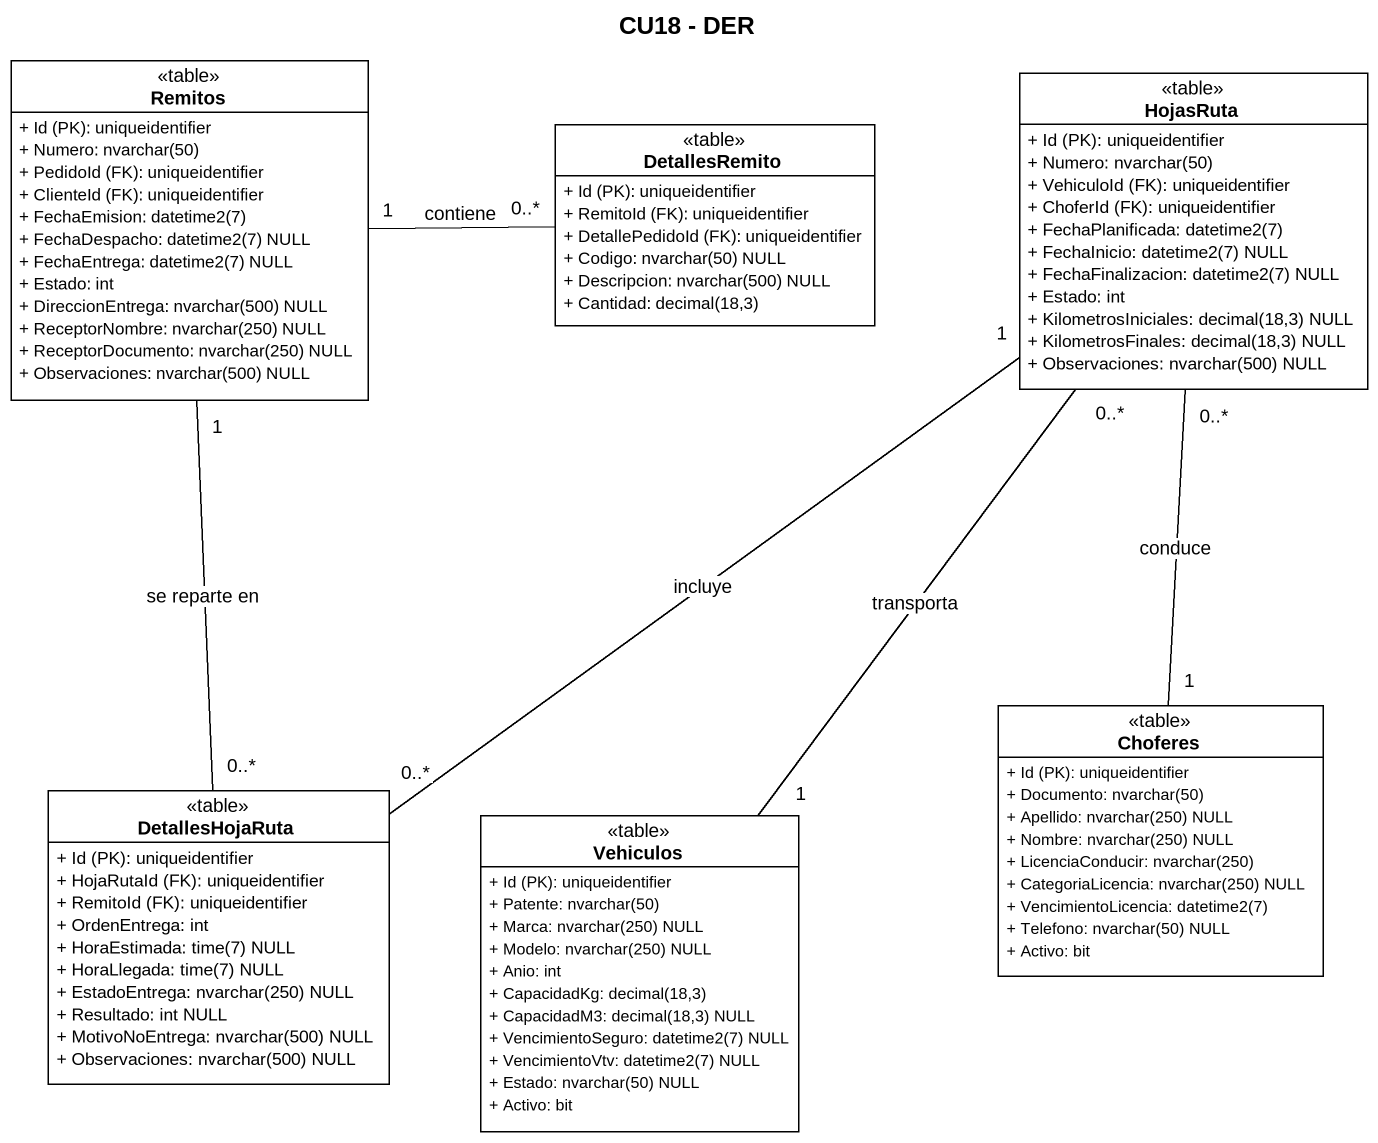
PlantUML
@startuml
title CU18 - DER
hide circle
hide empty members
skinparam classAttributeIconSize 0
class Remitos <<table>> {
  {field} + Id (PK): uniqueidentifier
  {field} + Numero: nvarchar(50)
  {field} + PedidoId (FK): uniqueidentifier
  {field} + ClienteId (FK): uniqueidentifier
  {field} + FechaEmision: datetime2(7)
  {field} + FechaDespacho: datetime2(7) NULL
  {field} + FechaEntrega: datetime2(7) NULL
  + Estado: int
  {field} + DireccionEntrega: nvarchar(500) NULL
  {field} + ReceptorNombre: nvarchar(250) NULL
  {field} + ReceptorDocumento: nvarchar(250) NULL
  {field} + Observaciones: nvarchar(500) NULL
}
class HojasRuta <<table>> {
  {field} + Id (PK): uniqueidentifier
  {field} + Numero: nvarchar(50)
  {field} + VehiculoId (FK): uniqueidentifier
  {field} + ChoferId (FK): uniqueidentifier
  {field} + FechaPlanificada: datetime2(7)
  {field} + FechaInicio: datetime2(7) NULL
  {field} + FechaFinalizacion: datetime2(7) NULL
  + Estado: int
  {field} + KilometrosIniciales: decimal(18,3) NULL
  {field} + KilometrosFinales: decimal(18,3) NULL
  {field} + Observaciones: nvarchar(500) NULL
}
class DetallesRemito <<table>> {
  {field} + Id (PK): uniqueidentifier
  {field} + RemitoId (FK): uniqueidentifier
  {field} + DetallePedidoId (FK): uniqueidentifier
  {field} + Codigo: nvarchar(50) NULL
  {field} + Descripcion: nvarchar(500) NULL
  {field} + Cantidad: decimal(18,3)
}
class Choferes <<table>> {
  {field} + Id (PK): uniqueidentifier
  {field} + Documento: nvarchar(50)
  {field} + Apellido: nvarchar(250) NULL
  {field} + Nombre: nvarchar(250) NULL
  {field} + LicenciaConducir: nvarchar(250)
  {field} + CategoriaLicencia: nvarchar(250) NULL
  {field} + VencimientoLicencia: datetime2(7)
  {field} + Telefono: nvarchar(50) NULL
  + Activo: bit
}
class DetallesHojaRuta <<table>> {
  {field} + Id (PK): uniqueidentifier
  {field} + HojaRutaId (FK): uniqueidentifier
  {field} + RemitoId (FK): uniqueidentifier
  + OrdenEntrega: int
  {field} + HoraEstimada: time(7) NULL
  {field} + HoraLlegada: time(7) NULL
  {field} + EstadoEntrega: nvarchar(250) NULL
  + Resultado: int NULL
  {field} + MotivoNoEntrega: nvarchar(500) NULL
  {field} + Observaciones: nvarchar(500) NULL
}
class Vehiculos <<table>> {
  {field} + Id (PK): uniqueidentifier
  {field} + Patente: nvarchar(50)
  {field} + Marca: nvarchar(250) NULL
  {field} + Modelo: nvarchar(250) NULL
  + Anio: int
  {field} + CapacidadKg: decimal(18,3)
  {field} + CapacidadM3: decimal(18,3) NULL
  {field} + VencimientoSeguro: datetime2(7) NULL
  {field} + VencimientoVtv: datetime2(7) NULL
  {field} + Estado: nvarchar(50) NULL
  + Activo: bit
}
HojasRuta "0..*" -- "1" Choferes : conduce
HojasRuta "0..*" -- "1" Vehiculos : transporta
DetallesRemito "0..*" -left- "1" Remitos : contiene
DetallesHojaRuta "0..*" -up- "1" Remitos : se reparte en
DetallesHojaRuta "0..*" -up- "1" HojasRuta : incluye
@enduml
